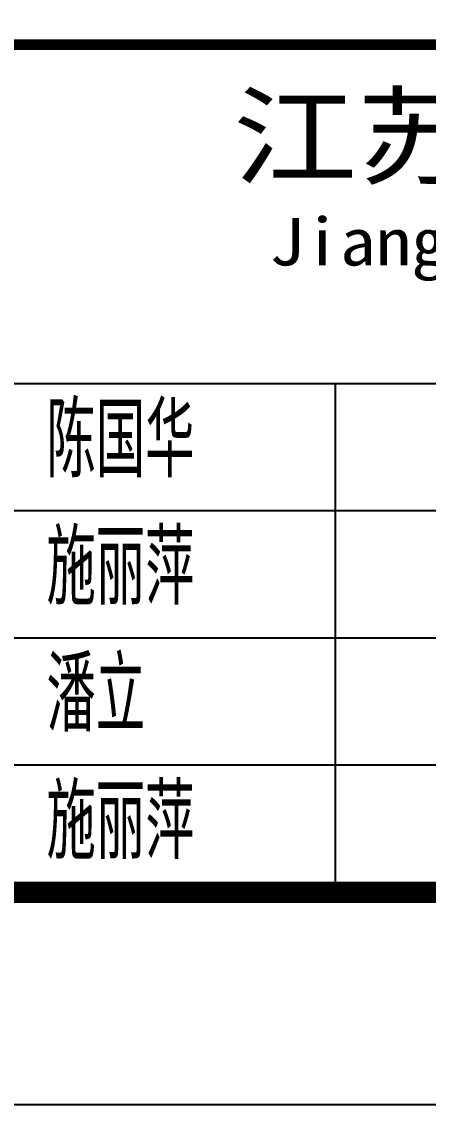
# Model space of a CAD drawing. Extents: x -2331248 to -1198620, y -977263 to -545844.
# Drawn here: x -1226633 to -1224236, y -765858 to -759472 of the extents above; entities that cross this region are included whole.
import ezdxf
from ezdxf.enums import TextEntityAlignment as Align

# ---------------------------------------------------------------- set-up
doc = ezdxf.new("R2010")
doc.units = 0
doc.header["$LTSCALE"] = 1000
doc.header["$MEASUREMENT"] = 0
doc.layers.get('0').update_dxf_attribs({"linetype": 'CONTINUOUS'})
doc.layers.add('PUB_TITLE', color=4, linetype='CONTINUOUS')
doc.layers.add('t图框', color=222, linetype='CONTINUOUS')
doc.styles.add('HZTXT', font='tssdeng.shx', dxfattribs={"width": 0.7, "bigfont": 'tssdchn.shx'})
doc.styles.add('黑体', font='SIMHEI.TTF', dxfattribs={"width": 1.4})

# ---------------------------------------------------------------- blocks, each defined once
blk = doc.blocks.new('ASDDA')
at = {"layer": 't图框'}
for p, q in [((-273365.6, 3065618.5), (-295865.6, 3065618.5)), ((-273365.6, 3064018.5), (-295865.6, 3064018.5)), ((-291865.6, 3064018.5), (-291865.6, 3061618.5)), ((-283365.6, 3063418.5), (-295865.6, 3063418.5)), ((-283365.6, 3062818.5), (-295865.6, 3062818.5)), ((-283365.6, 3062218.5), (-295865.6, 3062218.5)), ((-315865.6, 3061618.4), (-273365.6, 3061618.4))]:
    blk.add_line(p, q, dxfattribs=at)
at = {"layer": 't图框', "const_width": 50}
blk.add_lwpolyline([(-295865.6, 3061618.5), (-295865.6, 3065618.5), (-273365.6, 3065618.5)], dxfattribs=at)
at = {"layer": 't图框'}
for s, height, style, width, p in [('江苏华电项目管理有限公司', 373.418, '黑体', 1.15, (-292347.7, 3064998.7)), ('陈国华', 350.01, 'HZTXT', 0.7, (-293226.3, 3063576.3)), ('施丽萍', 350.01, 'HZTXT', 0.7, (-293226.3, 3062976.3)), ('潘立', 350.01, 'HZTXT', 0.7, (-293226.3, 3062376.3)), ('施丽萍', 350.01, 'HZTXT', 0.7, (-293226.3, 3061776.3))]:
    blk.add_text(s, height=height, dxfattribs=dict(at, style=style, width=width)).set_placement(p)
at = {"layer": 't图框', "style": '黑体', "width": 1.1}
blk.add_text('Jiangsu Huadian Project Management Co. Ltd ', height=224.051, dxfattribs=at).set_placement((-288572.2, 3064688.9), align=Align.MIDDLE_CENTER)

msp = doc.modelspace()

# ---------------------------------------------------------------- linework, layer by layer
at = {"layer": 'PUB_TITLE'}
msp.add_lwpolyline([(-1331785.4, -765858.1), (-1200410.4, -765858.1), (-1200410.4, -691608.1), (-1331785.4, -691608.1)], close=True, dxfattribs=at)
at = {"layer": 'PUB_TITLE', "const_width": 125}
msp.add_lwpolyline([(-1328660.4, -764608.1), (-1201660.4, -764608.1), (-1201660.4, -692858.1), (-1328660.4, -692858.1)], close=True, dxfattribs=at)

# ---------------------------------------------------------------- block references
at = {"lineweight": -3, "xscale": 1.250016957928892, "yscale": 1.250016958278138, "zscale": 1.250016957604765}
msp.add_blockref('ASDDA', (-859948.8, -4591683), dxfattribs=at)

doc.saveas('drawing.dxf')
